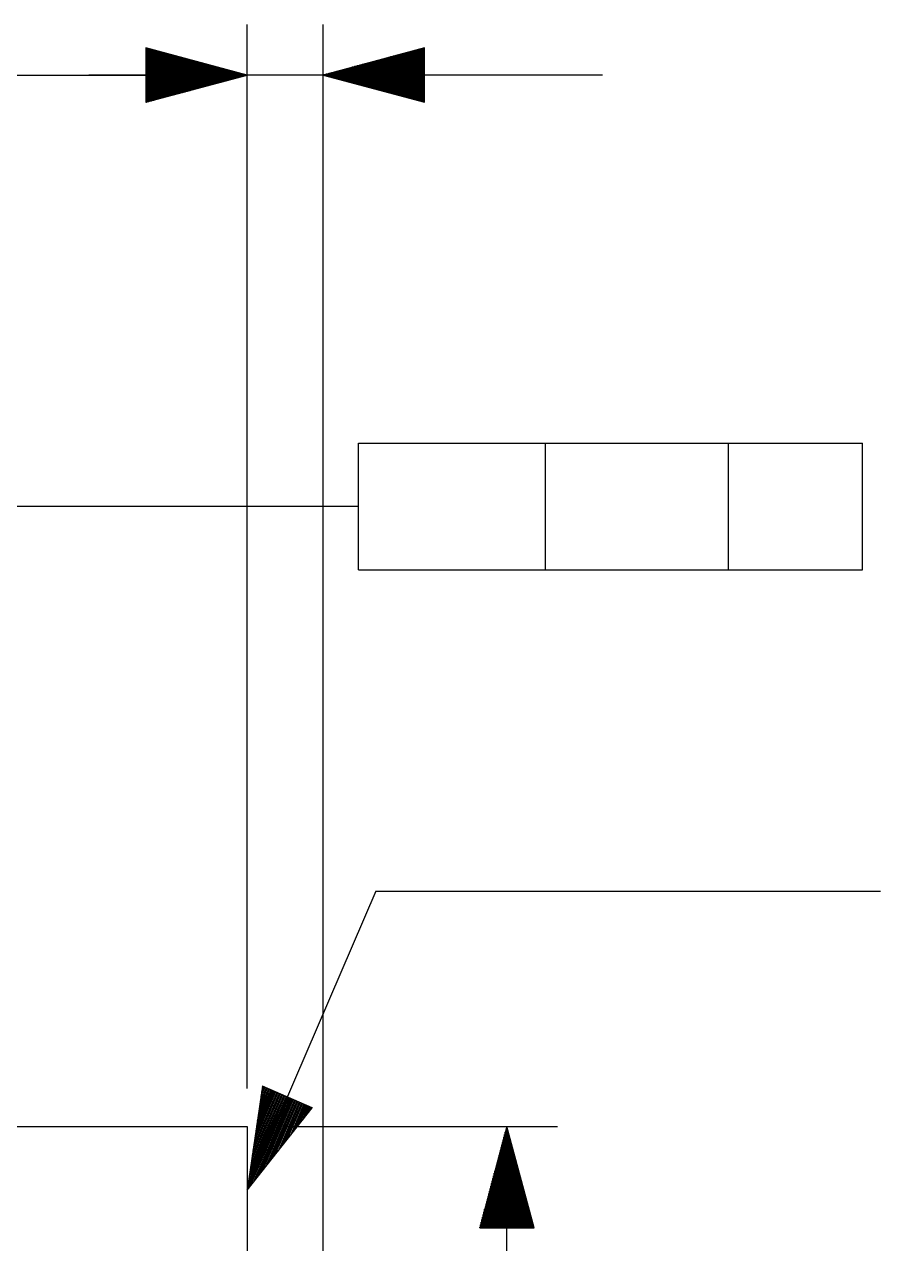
# Model space of a CAD drawing. Extents: x 0 to 420, y 0 to 297.
# Drawn here: x 117.13 to 150.94, y 215.79 to 263.92 of the extents above; entities that cross this region are included whole.
import ezdxf

# ---------------------------------------------------------------- set-up
doc = ezdxf.new("R2010")
doc.units = 0
doc.layers.add('541324033_sd', color=7, linetype='CONTINUOUS')

msp = doc.modelspace()

# ---------------------------------------------------------------- linework, layer by layer
at = {"layer": '541324033_sd', "color": 7}
for points in [[(125.930345, 221.918399), (125.930345, 263.924814)], [(125.930345, 221.918399), (125.930345, 263.924814)], [(128.930078, 210.419001), (128.930078, 263.924814)], [(121.930702, 262.991789), (121.949328, 262.991789)], [(121.930702, 262.991789), (121.949328, 262.991789)], [(121.930702, 262.991789), (121.949328, 262.991789)], [(121.930702, 262.991789), (121.949328, 262.991789)], [(121.930702, 262.964696), (122.050928, 262.964696)], [(121.930702, 262.964696), (122.050928, 262.964696)], [(121.930702, 262.937603), (122.152528, 262.937603)], [(121.930702, 262.937603), (122.152528, 262.937603)], [(121.930702, 262.910509), (122.254128, 262.910509)], [(121.930702, 262.910509), (122.254128, 262.910509)], [(121.930702, 262.882569), (122.354881, 262.882569)], [(121.930702, 262.882569), (122.354881, 262.882569)], [(121.930702, 262.855476), (122.457327, 262.855476)], [(121.930702, 262.855476), (122.457327, 262.855476)], [(121.930702, 262.828383), (122.558927, 262.828383)], [(121.930702, 262.828383), (122.558927, 262.828383)], [(121.930702, 262.80129), (122.660527, 262.80129)], [(121.930702, 262.80129), (122.660527, 262.80129)], [(132.930568, 262.80129), (132.200743, 262.80129)], [(132.930568, 262.828383), (132.302343, 262.828383)], [(132.930568, 262.855476), (132.403942, 262.855476)], [(132.930568, 262.882569), (132.505542, 262.882569)], [(132.930568, 262.910509), (132.607142, 262.910509)], [(132.930568, 262.937603), (132.708742, 262.937603)], [(132.930568, 262.964696), (132.810341, 262.964696)], [(132.930568, 262.991789), (132.911941, 262.991789)], [(132.930568, 262.991789), (132.911941, 262.991789)], [(121.930702, 262.774196), (122.762126, 262.774196)], [(121.930702, 262.774196), (122.762126, 262.774196)], [(121.930702, 262.747103), (122.86288, 262.747103)], [(121.930702, 262.747103), (122.86288, 262.747103)], [(121.930702, 262.72001), (122.965326, 262.72001)], [(121.930702, 262.72001), (122.965326, 262.72001)], [(121.930702, 262.69207), (123.066926, 262.69207)], [(121.930702, 262.69207), (123.066926, 262.69207)], [(121.930702, 262.664977), (123.168525, 262.664977)], [(121.930702, 262.664977), (123.168525, 262.664977)], [(121.930702, 262.637883), (123.270125, 262.637883)], [(121.930702, 262.637883), (123.270125, 262.637883)], [(121.930702, 262.61079), (123.370878, 262.61079)], [(121.930702, 262.61079), (123.370878, 262.61079)], [(121.930702, 262.583697), (123.473325, 262.583697)], [(121.930702, 262.583697), (123.473325, 262.583697)], [(121.930702, 262.556604), (123.574924, 262.556604)], [(121.930702, 262.556604), (123.574924, 262.556604)], [(121.930702, 262.528664), (123.676524, 262.528664)], [(121.930702, 262.528664), (123.676524, 262.528664)], [(121.930702, 262.50157), (123.778124, 262.50157)], [(121.930702, 262.50157), (123.778124, 262.50157)], [(121.930702, 262.474477), (123.878877, 262.474477)], [(121.930702, 262.474477), (123.878877, 262.474477)], [(121.930702, 262.447384), (123.981323, 262.447384)], [(121.930702, 262.447384), (123.981323, 262.447384)], [(121.930702, 262.420291), (124.082923, 262.420291)], [(121.930702, 262.420291), (124.082923, 262.420291)], [(121.930702, 262.393197), (124.184523, 262.393197)], [(121.930702, 262.393197), (124.184523, 262.393197)], [(121.930702, 262.366104), (124.286123, 262.366104)], [(121.930702, 262.366104), (124.286123, 262.366104)], [(121.930702, 262.338164), (124.386876, 262.338164)], [(121.930702, 262.338164), (124.386876, 262.338164)], [(132.930568, 262.338164), (130.473547, 262.338164)], [(132.930568, 262.366104), (130.575147, 262.366104)], [(132.930568, 262.393197), (130.676747, 262.393197)], [(132.930568, 262.420291), (130.778346, 262.420291)], [(132.930568, 262.447384), (130.879946, 262.447384)], [(132.930568, 262.474477), (130.981546, 262.474477)], [(132.930568, 262.50157), (131.083146, 262.50157)], [(132.930568, 262.528664), (131.184745, 262.528664)], [(132.930568, 262.556604), (131.286345, 262.556604)], [(132.930568, 262.583697), (131.387945, 262.583697)], [(132.930568, 262.61079), (131.489545, 262.61079)], [(132.930568, 262.637883), (131.591144, 262.637883)], [(132.930568, 262.664977), (131.692744, 262.664977)], [(132.930568, 262.69207), (131.794344, 262.69207)], [(132.930568, 262.72001), (131.895944, 262.72001)], [(132.930568, 262.747103), (131.997543, 262.747103)], [(132.930568, 262.774196), (132.099143, 262.774196)], [(29.430483, 261.924992), (125.930345, 261.924992)], [(139.95111, 261.924992), (119.680267, 261.924992)], [(121.930702, 262.311071), (124.489322, 262.311071)], [(121.930702, 262.311071), (124.489322, 262.311071)], [(121.930702, 262.283978), (124.590922, 262.283978)], [(121.930702, 262.283978), (124.590922, 262.283978)], [(121.930702, 262.256884), (124.692522, 262.256884)], [(121.930702, 262.256884), (124.692522, 262.256884)], [(121.930702, 262.229791), (124.794121, 262.229791)], [(121.930702, 262.229791), (124.794121, 262.229791)], [(121.930702, 262.202698), (124.894874, 262.202698)], [(121.930702, 262.202698), (124.894874, 262.202698)], [(121.930702, 262.174758), (124.997321, 262.174758)], [(121.930702, 262.174758), (124.997321, 262.174758)], [(121.930702, 262.147665), (125.098921, 262.147665)], [(121.930702, 262.147665), (125.098921, 262.147665)], [(121.930702, 262.120571), (125.20052, 262.120571)], [(121.930702, 262.120571), (125.20052, 262.120571)], [(121.930702, 262.093478), (125.30212, 262.093478)], [(121.930702, 262.093478), (125.30212, 262.093478)], [(121.930702, 262.066385), (125.402873, 262.066385)], [(121.930702, 262.066385), (125.402873, 262.066385)], [(121.930702, 262.039292), (125.50532, 262.039292)], [(121.930702, 262.039292), (125.50532, 262.039292)], [(121.930702, 262.012198), (125.606919, 262.012198)], [(121.930702, 262.012198), (125.606919, 262.012198)], [(121.930702, 261.984258), (125.708519, 261.984258)], [(121.930702, 261.984258), (125.708519, 261.984258)], [(121.930702, 261.957165), (125.810119, 261.957165)], [(121.930702, 261.957165), (125.810119, 261.957165)], [(121.930702, 261.930072), (125.910872, 261.930072)], [(121.930702, 261.930072), (125.910872, 261.930072)], [(121.930702, 261.919912), (125.910872, 261.919912)], [(121.930702, 261.919912), (125.910872, 261.919912)], [(121.930702, 261.892819), (125.810119, 261.892819)], [(121.930702, 261.892819), (125.810119, 261.892819)], [(121.930702, 261.865725), (125.708519, 261.865725)], [(121.930702, 261.865725), (125.708519, 261.865725)], [(121.930702, 261.838632), (125.606919, 261.838632)], [(121.930702, 261.838632), (125.606919, 261.838632)], [(132.930568, 261.930072), (128.949551, 261.930072)], [(132.930568, 261.919912), (128.949551, 261.919912)], [(132.930568, 261.957165), (129.051151, 261.957165)], [(132.930568, 261.892819), (129.051151, 261.892819)], [(132.930568, 261.984258), (129.15275, 261.984258)], [(132.930568, 261.865725), (129.15275, 261.865725)], [(132.930568, 262.012198), (129.25435, 262.012198)], [(132.930568, 261.838632), (129.25435, 261.838632)], [(132.930568, 262.039292), (129.35595, 262.039292)], [(132.930568, 262.066385), (129.45755, 262.066385)], [(132.930568, 262.093478), (129.559149, 262.093478)], [(132.930568, 262.120571), (129.660749, 262.120571)], [(132.930568, 262.147665), (129.762349, 262.147665)], [(132.930568, 262.174758), (129.863949, 262.174758)], [(132.930568, 262.202698), (129.965548, 262.202698)], [(132.930568, 262.229791), (130.067148, 262.229791)], [(132.930568, 262.256884), (130.168748, 262.256884)], [(132.930568, 262.283978), (130.270348, 262.283978)], [(132.930568, 262.311071), (130.371947, 262.311071)], [(121.930702, 261.811539), (125.50532, 261.811539)], [(121.930702, 261.811539), (125.50532, 261.811539)], [(121.930702, 261.783599), (125.402873, 261.783599)], [(121.930702, 261.783599), (125.402873, 261.783599)], [(121.930702, 261.756506), (125.30212, 261.756506)], [(121.930702, 261.756506), (125.30212, 261.756506)], [(121.930702, 261.729412), (125.20052, 261.729412)], [(121.930702, 261.729412), (125.20052, 261.729412)], [(121.930702, 261.702319), (125.098921, 261.702319)], [(121.930702, 261.702319), (125.098921, 261.702319)], [(121.930702, 261.675226), (124.997321, 261.675226)], [(121.930702, 261.675226), (124.997321, 261.675226)], [(121.930702, 261.648133), (124.894874, 261.648133)], [(121.930702, 261.648133), (124.894874, 261.648133)], [(121.930702, 261.620193), (124.794121, 261.620193)], [(121.930702, 261.620193), (124.794121, 261.620193)], [(121.930702, 261.593099), (124.692522, 261.593099)], [(121.930702, 261.593099), (124.692522, 261.593099)], [(121.930702, 261.566006), (124.590922, 261.566006)], [(121.930702, 261.566006), (124.590922, 261.566006)], [(121.930702, 261.538913), (124.489322, 261.538913)], [(121.930702, 261.538913), (124.489322, 261.538913)], [(121.930702, 261.51182), (124.386876, 261.51182)], [(121.930702, 261.51182), (124.386876, 261.51182)], [(121.930702, 261.484726), (124.286123, 261.484726)], [(121.930702, 261.484726), (124.286123, 261.484726)], [(121.930702, 261.457633), (124.184523, 261.457633)], [(121.930702, 261.457633), (124.184523, 261.457633)], [(121.930702, 261.429693), (124.082923, 261.429693)], [(121.930702, 261.429693), (124.082923, 261.429693)], [(121.930702, 261.4026), (123.981323, 261.4026)], [(121.930702, 261.4026), (123.981323, 261.4026)], [(121.930702, 261.375507), (123.878877, 261.375507)], [(121.930702, 261.375507), (123.878877, 261.375507)], [(132.930568, 261.811539), (129.35595, 261.811539)], [(132.930568, 261.783599), (129.45755, 261.783599)], [(132.930568, 261.756506), (129.559149, 261.756506)], [(132.930568, 261.729412), (129.660749, 261.729412)], [(132.930568, 261.702319), (129.762349, 261.702319)], [(132.930568, 261.675226), (129.863949, 261.675226)], [(132.930568, 261.648133), (129.965548, 261.648133)], [(132.930568, 261.620193), (130.067148, 261.620193)], [(132.930568, 261.593099), (130.168748, 261.593099)], [(132.930568, 261.566006), (130.270348, 261.566006)], [(132.930568, 261.538913), (130.371947, 261.538913)], [(132.930568, 261.51182), (130.473547, 261.51182)], [(132.930568, 261.484726), (130.575147, 261.484726)], [(132.930568, 261.457633), (130.676747, 261.457633)], [(132.930568, 261.429693), (130.778346, 261.429693)], [(132.930568, 261.4026), (130.879946, 261.4026)], [(132.930568, 261.375507), (130.981546, 261.375507)], [(121.930702, 261.348413), (123.778124, 261.348413)], [(121.930702, 261.348413), (123.778124, 261.348413)], [(121.930702, 261.32132), (123.676524, 261.32132)], [(121.930702, 261.32132), (123.676524, 261.32132)], [(121.930702, 261.294227), (123.574924, 261.294227)], [(121.930702, 261.294227), (123.574924, 261.294227)], [(121.930702, 261.266287), (123.473325, 261.266287)], [(121.930702, 261.266287), (123.473325, 261.266287)], [(121.930702, 261.239194), (123.370878, 261.239194)], [(121.930702, 261.239194), (123.370878, 261.239194)], [(121.930702, 261.2121), (123.270125, 261.2121)], [(121.930702, 261.2121), (123.270125, 261.2121)], [(121.930702, 261.185007), (123.168525, 261.185007)], [(121.930702, 261.185007), (123.168525, 261.185007)], [(121.930702, 261.157914), (123.066926, 261.157914)], [(121.930702, 261.157914), (123.066926, 261.157914)], [(121.930702, 261.130821), (122.965326, 261.130821)], [(121.930702, 261.130821), (122.965326, 261.130821)], [(121.930702, 261.102881), (122.86288, 261.102881)], [(121.930702, 261.102881), (122.86288, 261.102881)], [(121.930702, 261.075787), (122.762126, 261.075787)], [(121.930702, 261.075787), (122.762126, 261.075787)], [(121.930702, 261.048694), (122.660527, 261.048694)], [(121.930702, 261.048694), (122.660527, 261.048694)], [(121.930702, 261.021601), (122.558927, 261.021601)], [(121.930702, 261.021601), (122.558927, 261.021601)], [(121.930702, 260.994508), (122.457327, 260.994508)], [(121.930702, 260.994508), (122.457327, 260.994508)], [(121.930702, 260.967414), (122.354881, 260.967414)], [(121.930702, 260.967414), (122.354881, 260.967414)], [(121.930702, 260.939474), (122.254128, 260.939474)], [(121.930702, 260.939474), (122.254128, 260.939474)], [(121.930702, 260.912381), (122.152528, 260.912381)], [(121.930702, 260.912381), (122.152528, 260.912381)], [(121.930702, 260.885288), (122.050928, 260.885288)], [(121.930702, 260.885288), (122.050928, 260.885288)], [(132.930568, 261.348413), (131.083146, 261.348413)], [(132.930568, 261.32132), (131.184745, 261.32132)], [(132.930568, 261.294227), (131.286345, 261.294227)], [(132.930568, 261.266287), (131.387945, 261.266287)], [(132.930568, 261.239194), (131.489545, 261.239194)], [(132.930568, 261.2121), (131.591144, 261.2121)], [(132.930568, 261.185007), (131.692744, 261.185007)], [(132.930568, 261.157914), (131.794344, 261.157914)], [(132.930568, 261.130821), (131.895944, 261.130821)], [(132.930568, 261.102881), (131.997543, 261.102881)], [(132.930568, 261.075787), (132.099143, 261.075787)], [(132.930568, 261.048694), (132.200743, 261.048694)], [(132.930568, 261.021601), (132.302343, 261.021601)], [(132.930568, 260.994508), (132.403942, 260.994508)], [(132.930568, 260.967414), (132.505542, 260.967414)], [(132.930568, 260.939474), (132.607142, 260.939474)], [(132.930568, 260.912381), (132.708742, 260.912381)], [(132.930568, 260.885288), (132.810341, 260.885288)], [(121.930702, 260.858195), (121.949328, 260.858195)], [(121.930702, 260.858195), (121.949328, 260.858195)], [(121.930702, 260.858195), (121.949328, 260.858195)], [(121.930702, 260.858195), (121.949328, 260.858195)], [(132.930568, 260.858195), (132.911941, 260.858195)], [(132.930568, 260.858195), (132.911941, 260.858195)], [(130.328768, 242.395827), (130.328768, 247.396228)], [(130.328768, 247.396228), (150.225384, 247.396228)], [(137.706602, 242.395827), (137.706602, 247.396228)], [(144.938811, 242.395827), (144.938811, 247.396228)], [(150.225384, 242.395827), (150.225384, 247.396228)], [(130.328768, 244.896028), (101.937565, 244.896028), (105.938055, 243.82415), (105.938055, 245.967905), (101.937565, 244.896028)], [(130.328768, 242.395827), (150.225384, 242.395827)], [(131.007792, 229.703479), (125.930345, 217.909442), (128.496585, 221.159787), (126.52809, 222.007298), (125.930345, 217.909442)], [(131.007792, 229.703479), (150.939123, 229.703479)], [(126.765156, 221.904852), (126.383311, 221.016701)], [(126.71859, 221.924325), (126.411251, 221.210587)], [(126.672023, 221.944645), (126.440037, 221.40532)], [(126.625457, 221.964965), (126.467977, 221.599206)], [(126.57889, 221.985285), (126.496764, 221.793939)], [(126.532324, 222.004758), (126.524704, 221.987825)], [(126.532324, 222.004758), (126.524704, 221.987825)], [(127.511915, 221.583119), (125.930345, 217.909442)], [(127.511915, 221.583119), (125.930345, 217.909442)], [(127.465348, 221.603439), (125.958285, 218.103328)], [(127.418781, 221.623759), (125.987072, 218.297214)], [(127.372215, 221.643233), (126.015012, 218.491947)], [(127.325648, 221.663553), (126.043798, 218.685833)], [(127.559328, 221.562799), (126.051418, 218.062688)], [(127.279082, 221.683872), (126.071738, 218.880566)], [(127.232515, 221.703346), (126.100525, 219.074452)], [(127.185949, 221.723666), (126.128465, 219.268338)], [(127.138535, 221.743986), (126.157251, 219.463071)], [(127.605894, 221.543326), (126.173338, 218.217628)], [(127.091969, 221.764306), (126.185191, 219.656958)], [(127.045402, 221.783779), (126.213131, 219.85169)], [(126.998836, 221.804099), (126.241918, 220.045577)], [(126.952269, 221.824419), (126.269858, 220.240309)], [(127.652461, 221.523006), (126.295258, 218.371721)], [(126.905703, 221.843892), (126.298644, 220.434196)], [(126.859136, 221.864212), (126.326584, 220.628082)], [(126.81257, 221.884532), (126.355371, 220.821968)], [(127.699027, 221.502686), (126.417177, 218.525814)], [(127.745594, 221.483213), (126.53825, 218.67906)], [(127.792161, 221.462893), (126.66017, 218.833153)], [(127.838727, 221.442573), (126.78209, 218.987246)], [(127.885294, 221.422253), (126.903163, 219.141339)], [(127.93186, 221.401933), (127.025082, 219.295432)], [(127.978427, 221.38246), (127.146155, 219.449525)], [(128.024993, 221.36214), (127.268075, 219.603618)], [(128.07156, 221.34182), (127.389995, 219.757711)], [(128.118126, 221.322347), (127.511915, 219.911804)], [(128.16554, 221.302027), (127.632988, 220.065897)], [(128.212106, 221.281707), (127.754907, 220.219989)], [(128.258673, 221.261387), (127.876827, 220.374082)], [(128.305239, 221.241914), (127.9979, 220.528175)], [(128.351806, 221.221594), (128.11982, 220.681422)], [(128.398372, 221.201274), (128.240893, 220.835515)], [(128.444939, 221.180954), (128.362812, 220.990454)], [(128.492352, 221.16148), (128.484732, 221.144547)], [(128.492352, 221.16148), (128.484732, 221.144547)], [(116.429922, 220.418956), (125.930345, 220.418956), (125.930345, 201.16919), (121.680089, 201.16919), (121.680089, 211.793984)], [(127.430635, 220.418956), (138.180735, 220.418956)], [(136.066613, 216.418466), (136.066613, 219.993083)], [(136.093706, 216.418466), (136.093706, 220.094683)], [(136.1208, 216.418466), (136.1208, 220.196283)], [(136.14874, 216.418466), (136.14874, 220.297883)], [(136.175833, 216.418466), (136.175833, 220.399482)], [(136.180913, 208.918711), (136.180913, 220.418956)], [(136.185993, 216.418466), (136.185993, 220.399482)], [(136.213086, 216.418466), (136.213086, 220.297883)], [(136.240179, 216.418466), (136.240179, 220.196283)], [(136.267273, 216.418466), (136.267273, 220.094683)], [(136.295213, 216.418466), (136.295213, 219.993083)], [(135.9303, 216.418466), (135.9303, 219.485085)], [(135.957393, 216.418466), (135.957393, 219.586684)], [(135.985333, 216.418466), (135.985333, 219.688284)], [(136.012427, 216.418466), (136.012427, 219.789884)], [(136.03952, 216.418466), (136.03952, 219.891484)], [(136.322306, 216.418466), (136.322306, 219.891484)], [(136.349399, 216.418466), (136.349399, 219.789884)], [(136.376492, 216.418466), (136.376492, 219.688284)], [(136.403586, 216.418466), (136.403586, 219.586684)], [(136.430679, 216.418466), (136.430679, 219.485085)], [(135.821927, 216.418466), (135.821927, 219.078686)], [(135.84902, 216.418466), (135.84902, 219.180285)], [(135.876114, 216.418466), (135.876114, 219.281885)], [(135.903207, 216.418466), (135.903207, 219.383485)], [(136.457772, 216.418466), (136.457772, 219.383485)], [(136.485712, 216.418466), (136.485712, 219.281885)], [(136.512805, 216.418466), (136.512805, 219.180285)], [(136.539899, 216.418466), (136.539899, 219.078686)], [(135.685614, 216.418466), (135.685614, 218.570687)], [(135.712707, 216.418466), (135.712707, 218.672287)], [(135.739801, 216.418466), (135.739801, 218.773886)], [(135.766894, 216.418466), (135.766894, 218.875486)], [(135.794834, 216.418466), (135.794834, 218.977086)], [(136.566992, 216.418466), (136.566992, 218.977086)], [(136.594085, 216.418466), (136.594085, 218.875486)], [(136.621178, 216.418466), (136.621178, 218.773886)], [(136.648272, 216.418466), (136.648272, 218.672287)], [(136.676212, 216.418466), (136.676212, 218.570687)], [(135.549301, 216.418466), (135.549301, 218.062688)], [(135.576394, 216.418466), (135.576394, 218.164288)], [(135.604334, 216.418466), (135.604334, 218.265888)], [(135.631428, 216.418466), (135.631428, 218.367487)], [(135.658521, 216.418466), (135.658521, 218.469087)], [(136.703305, 216.418466), (136.703305, 218.469087)], [(136.730398, 216.418466), (136.730398, 218.367487)], [(136.757491, 216.418466), (136.757491, 218.265888)], [(136.784585, 216.418466), (136.784585, 218.164288)], [(136.811678, 216.418466), (136.811678, 218.062688)], [(135.413835, 216.418466), (135.413835, 217.554689)], [(135.440928, 216.418466), (135.440928, 217.656289)], [(135.468021, 216.418466), (135.468021, 217.757889)], [(135.495115, 216.418466), (135.495115, 217.859489)], [(135.522208, 216.418466), (135.522208, 217.961088)], [(136.838771, 216.418466), (136.838771, 217.961088)], [(136.866711, 216.418466), (136.866711, 217.859489)], [(136.893804, 216.418466), (136.893804, 217.757889)], [(136.920898, 216.418466), (136.920898, 217.656289)], [(136.947991, 216.418466), (136.947991, 217.554689)], [(135.304615, 216.418466), (135.304615, 217.14829)], [(135.331708, 216.418466), (135.331708, 217.24989)], [(135.358802, 216.418466), (135.358802, 217.35149)], [(135.385895, 216.418466), (135.385895, 217.45309)], [(136.975084, 216.418466), (136.975084, 217.45309)], [(137.002177, 216.418466), (137.002177, 217.35149)], [(137.029271, 216.418466), (137.029271, 217.24989)], [(137.057211, 216.418466), (137.057211, 217.14829)], [(135.168302, 216.418466), (135.168302, 216.640292)], [(135.195395, 216.418466), (135.195395, 216.741891)], [(135.223335, 216.418466), (135.223335, 216.843491)], [(135.250429, 216.418466), (135.250429, 216.945091)], [(135.277522, 216.418466), (135.277522, 217.046691)], [(137.084304, 216.418466), (137.084304, 217.046691)], [(137.111397, 216.418466), (137.111397, 216.945091)], [(137.13849, 216.418466), (137.13849, 216.843491)], [(137.165584, 216.418466), (137.165584, 216.741891)], [(137.192677, 216.418466), (137.192677, 216.640292)], [(135.114116, 216.418466), (135.114116, 216.437092)], [(135.114116, 216.418466), (135.114116, 216.437092)], [(135.141209, 216.418466), (135.141209, 216.538692)], [(137.220617, 216.418466), (137.220617, 216.538692)], [(137.24771, 216.418466), (137.24771, 216.437092)], [(137.24771, 216.418466), (137.24771, 216.437092)]]:
    msp.add_lwpolyline(points, dxfattribs=at)
for points in [[(125.930345, 261.924992), (121.930702, 262.996869), (121.930702, 260.853115)], [(125.930345, 261.924992), (121.930702, 262.996869), (121.930702, 260.853115)], [(128.930078, 261.924992), (132.930568, 260.853115), (132.930568, 262.996869)], [(136.180913, 220.418956), (135.109036, 216.418466), (137.25279, 216.418466)]]:
    msp.add_lwpolyline(points, close=True, dxfattribs=at)

doc.saveas('drawing.dxf')
